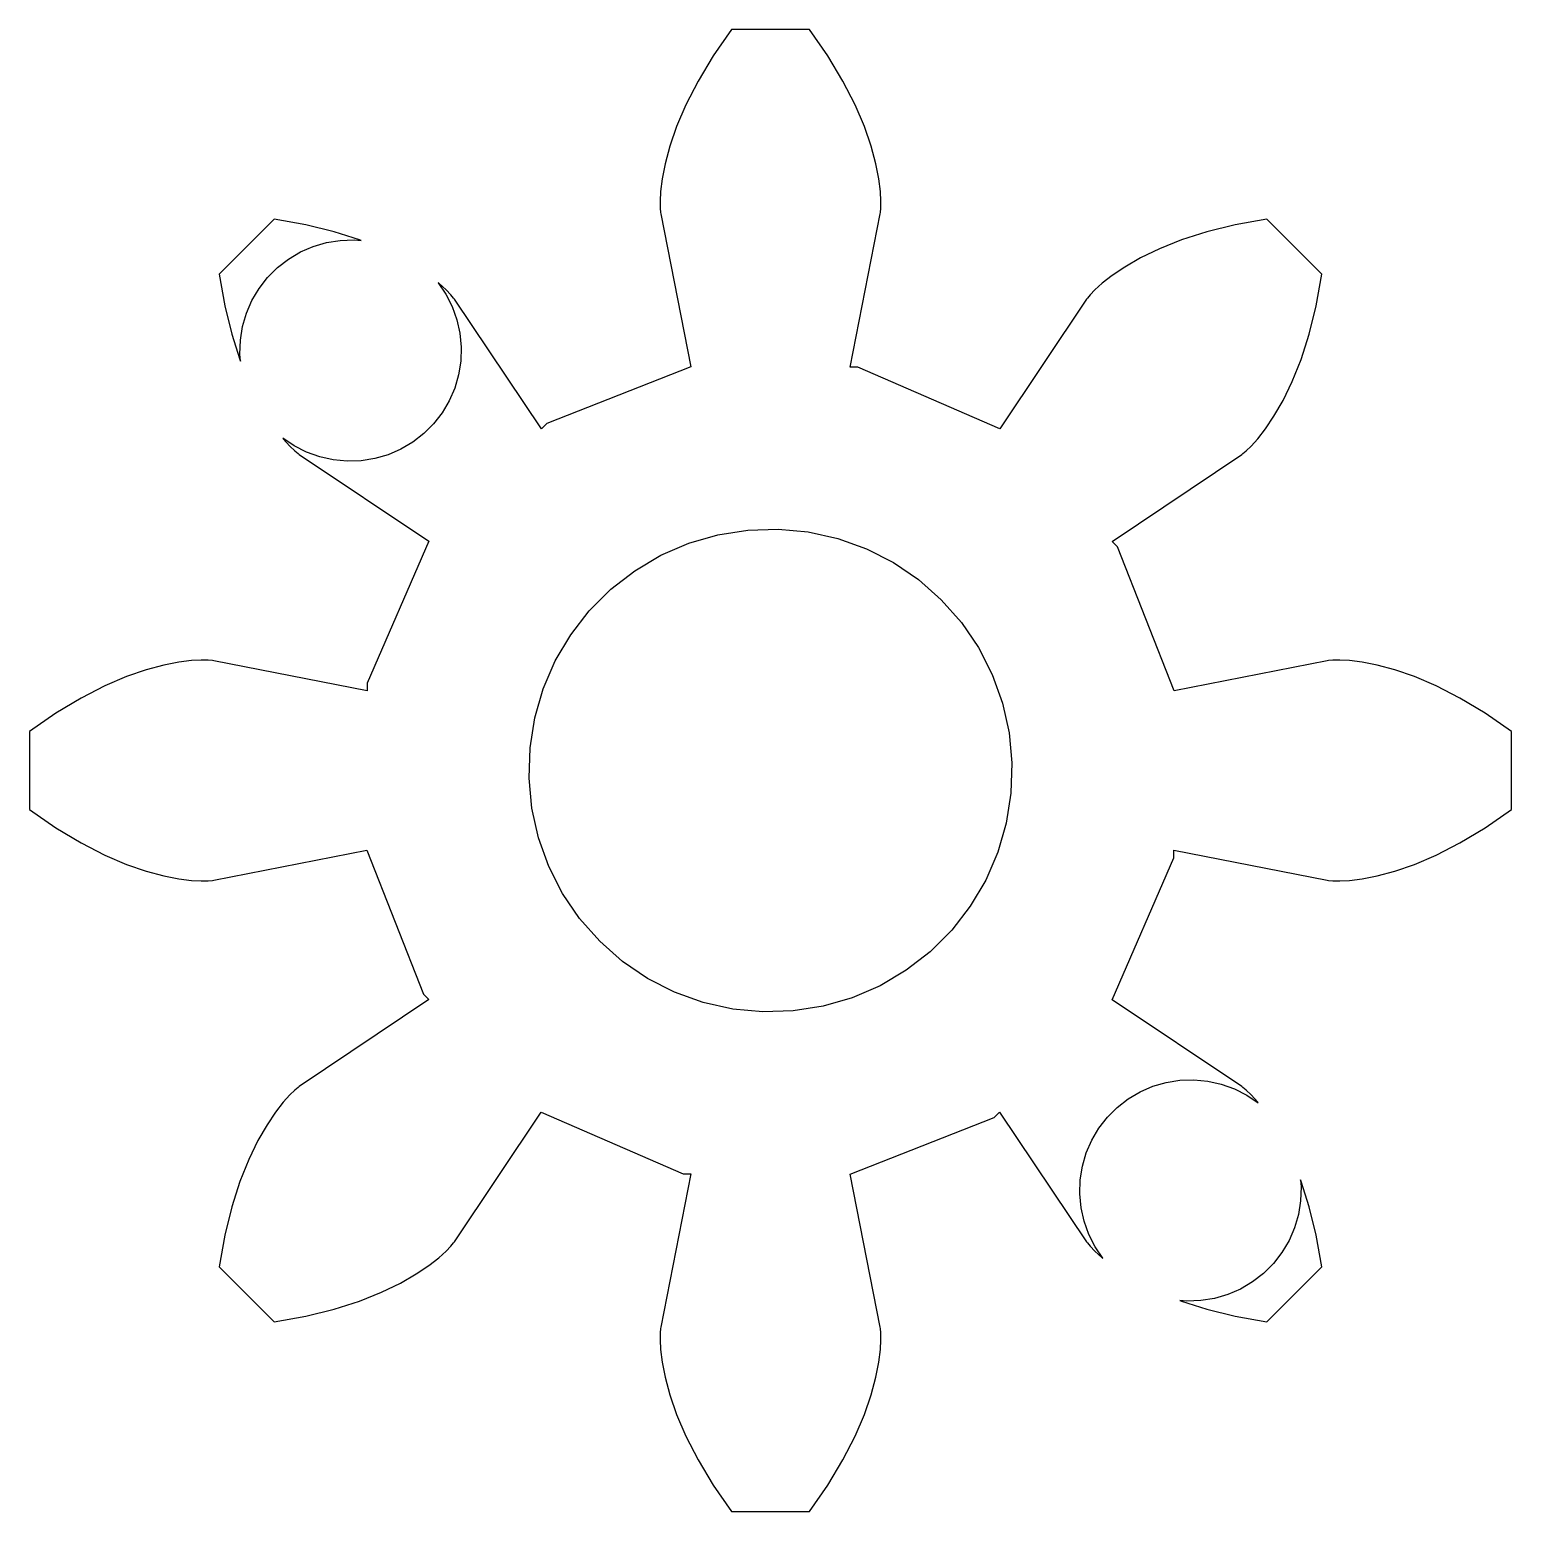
# Model space of a CAD drawing. Header units: metres. Extents: x -9.2 to 9.2, y -9.2 to 9.2.
import ezdxf

# ---------------------------------------------------------------- set-up
doc = ezdxf.new("R2010")
doc.units = ezdxf.units.M

msp = doc.modelspace()

# ---------------------------------------------------------------- linework, layer by layer
for p, q in [((-0.4823, 9.20116), (-0.711868, 8.87474)), ((0.4823, 9.20116), (-0.4823, 9.20116)), ((0.711868, 8.87474), (0.4823, 9.20116)), ((-0.711868, 8.87474), (-0.900085, 8.56276)), ((0.900085, 8.56276), (0.711868, 8.87474)), ((-0.900085, 8.56276), (-1.05017, 8.26926)), ((1.05017, 8.26926), (0.900085, 8.56276)), ((-1.05017, 8.26926), (-1.16574, 7.99788)), ((1.16574, 7.99788), (1.05017, 8.26926)), ((-1.16574, 7.99788), (-1.2507, 7.75188)), ((1.2507, 7.75188), (1.16574, 7.99788)), ((-1.2507, 7.75188), (-1.30922, 7.53404)), ((1.30922, 7.53404), (1.2507, 7.75188)), ((-1.30922, 7.53404), (-1.34572, 7.34671)), ((1.34572, 7.34671), (1.30922, 7.53404)), ((-1.36481, 7.19173), (-1.3712, 7.07045)), ((-1.34572, 7.34671), (-1.36481, 7.19173)), ((1.36481, 7.19173), (1.34572, 7.34671)), ((1.3712, 7.07045), (1.36481, 7.19173)), ((-1.3712, 7.07045), (-1.36974, 6.9837)), ((1.36974, 6.9837), (1.3712, 7.07045)), ((-6.16516, 6.84723), (-6.84723, 6.16516)), ((-5.77202, 6.77875), (-6.16516, 6.84723)), ((-1.36974, 6.9837), (-1.3653, 6.93184)), ((-1.3653, 6.93184), (-1.36275, 6.91467)), ((-1.36275, 6.91467), (-0.988159, 5.01396)), ((0.987518, 5.01076), (1.36275, 6.91467)), ((1.36275, 6.91467), (1.3653, 6.93184)), ((1.3653, 6.93184), (1.36974, 6.9837)), ((6.16516, 6.84723), (5.77202, 6.77875)), ((6.84723, 6.16516), (6.16516, 6.84723)), ((-5.41832, 6.69124), (-5.77202, 6.77875)), ((-5.10466, 6.58983), (-5.41832, 6.69124)), ((5.41832, 6.69124), (5.10466, 6.58983)), ((5.77202, 6.77875), (5.41832, 6.69124)), ((-5.83914, 6.44003), (-5.68066, 6.50862)), ((-5.68066, 6.50862), (-5.51485, 6.55679)), ((-5.51485, 6.55679), (-5.3443, 6.5838)), ((-5.3443, 6.5838), (-5.17172, 6.58923)), ((-5.17172, 6.58923), (-5.08215, 6.58076)), ((-5.08215, 6.58076), (-5.10466, 6.58983)), ((4.83104, 6.47964), (4.59702, 6.36578)), ((5.10466, 6.58983), (4.83104, 6.47964)), ((-6.12421, 6.24631), (-5.98776, 6.35214)), ((-5.98776, 6.35214), (-5.83914, 6.44003)), ((4.59702, 6.36578), (4.40161, 6.25313)), ((-6.84723, 6.16516), (-6.77875, 5.77202)), ((-6.35214, 5.98776), (-6.24631, 6.12421)), ((-6.24631, 6.12421), (-6.12421, 6.24631)), ((4.24333, 6.14647), (4.12024, 6.05037)), ((4.40161, 6.25313), (4.24333, 6.14647)), ((6.77875, 5.77202), (6.84723, 6.16516)), ((-6.44003, 5.83914), (-6.35214, 5.98776)), ((-4.12024, 6.05037), (-4.12717, 6.05577)), ((-4.12717, 6.05577), (-4.03139, 5.91484)), ((-4.02997, 5.96915), (-4.12024, 6.05037)), ((-4.03139, 5.91484), (-3.95299, 5.76099)), ((-3.96967, 5.90677), (-4.02997, 5.96915)), ((-3.93613, 5.86696), (-3.96967, 5.90677)), ((3.96967, 5.90677), (3.93613, 5.86696)), ((4.02997, 5.96915), (3.96967, 5.90677)), ((4.12024, 6.05037), (4.02997, 5.96915)), ((-6.77875, 5.77202), (-6.69124, 5.41832)), ((-6.50862, 5.68066), (-6.44003, 5.83914)), ((-3.95299, 5.76099), (-3.8945, 5.59851)), ((-3.9258, 5.85301), (-3.93613, 5.86696)), ((-2.84485, 4.24142), (-3.9258, 5.85301)), ((3.9258, 5.85301), (2.84668, 4.24414)), ((3.93613, 5.86696), (3.9258, 5.85301)), ((6.69124, 5.41832), (6.77875, 5.77202)), ((-6.55679, 5.51485), (-6.50862, 5.68066)), ((-3.8945, 5.59851), (-3.85683, 5.43001)), ((-6.69124, 5.41832), (-6.58983, 5.10466)), ((-6.58923, 5.17172), (-6.5838, 5.3443)), ((-6.5838, 5.3443), (-6.55679, 5.51485)), ((-3.85683, 5.43001), (-3.84059, 5.2581)), ((6.58983, 5.10466), (6.69124, 5.41832)), ((-6.58076, 5.08215), (-6.58923, 5.17172)), ((-3.84059, 5.2581), (-3.84601, 5.08551)), ((-6.58983, 5.10466), (-6.58076, 5.08215)), ((-3.84601, 5.08551), (-3.87302, 4.91496)), ((-0.988159, 5.01396), (-2.77588, 4.30814)), ((1.08347, 5.00916), (0.987518, 5.01076)), ((2.84668, 4.24414), (1.08347, 5.00916)), ((6.47964, 4.83104), (6.58983, 5.10466)), ((-3.87302, 4.91496), (-3.92119, 4.74915)), ((6.36578, 4.59702), (6.47964, 4.83104)), ((-3.92119, 4.74915), (-3.98978, 4.59067)), ((-4.07767, 4.44205), (-4.1835, 4.3056)), ((-3.98978, 4.59067), (-4.07767, 4.44205)), ((6.25313, 4.40161), (6.36578, 4.59702)), ((-4.1835, 4.3056), (-4.3056, 4.1835)), ((-2.77588, 4.30814), (-2.84485, 4.24142)), ((6.05037, 4.12024), (6.14647, 4.24333)), ((6.14647, 4.24333), (6.25313, 4.40161)), ((-5.91484, 4.03139), (-6.05577, 4.12717)), ((-6.05577, 4.12717), (-6.05037, 4.12024)), ((-6.05037, 4.12024), (-5.96915, 4.02997)), ((-4.44205, 4.07767), (-4.59067, 3.98978)), ((-4.3056, 4.1835), (-4.44205, 4.07767)), ((5.96915, 4.02997), (6.05037, 4.12024)), ((-5.96915, 4.02997), (-5.90677, 3.96967)), ((-5.76099, 3.95299), (-5.91484, 4.03139)), ((-5.90677, 3.96967), (-5.86696, 3.93613)), ((-5.86696, 3.93613), (-5.85301, 3.9258)), ((-5.85301, 3.9258), (-4.24414, 2.84668)), ((-5.59851, 3.8945), (-5.76099, 3.95299)), ((-5.43001, 3.85683), (-5.59851, 3.8945)), ((-4.91496, 3.87302), (-5.08551, 3.84601)), ((-4.74915, 3.92119), (-4.91496, 3.87302)), ((-4.59067, 3.98978), (-4.74915, 3.92119)), ((4.24142, 2.84485), (5.85301, 3.9258)), ((5.85301, 3.9258), (5.86696, 3.93613)), ((5.86696, 3.93613), (5.90677, 3.96967)), ((5.90677, 3.96967), (5.96915, 4.02997)), ((-5.2581, 3.84059), (-5.43001, 3.85683)), ((-5.08551, 3.84601), (-5.2581, 3.84059)), ((-0.654419, 2.92773), (-0.282318, 2.98668)), ((-0.282318, 2.98668), (0.094223, 2.9985)), ((0.094223, 2.9985), (0.469299, 2.96306)), ((0.469299, 2.96306), (0.83696, 2.88087)), ((-4.24414, 2.84668), (-5.00916, 1.08347)), ((-1.36197, 2.673), (-1.0162, 2.82263)), ((-1.0162, 2.82263), (-0.654419, 2.92773)), ((0.83696, 2.88087), (1.19144, 2.75325)), ((4.30814, 2.77588), (4.24142, 2.84485)), ((5.01396, 0.988159), (4.30814, 2.77588)), ((-1.68625, 2.48123), (-1.36197, 2.673)), ((1.19144, 2.75325), (1.52711, 2.58221)), ((1.52711, 2.58221), (1.83871, 2.37045)), ((-1.98393, 2.25032), (-1.68625, 2.48123)), ((-2.25032, 1.98393), (-1.98393, 2.25032)), ((1.83871, 2.37045), (2.12131, 2.12131)), ((2.12131, 2.12131), (2.37045, 1.83871)), ((-2.48123, 1.68625), (-2.25032, 1.98393)), ((-2.673, 1.36197), (-2.48123, 1.68625)), ((2.37045, 1.83871), (2.58221, 1.52711)), ((2.58221, 1.52711), (2.75325, 1.19144)), ((-7.53404, 1.30922), (-7.75188, 1.2507)), ((-7.34671, 1.34572), (-7.53404, 1.30922)), ((-7.19173, 1.36481), (-7.34671, 1.34572)), ((-7.07045, 1.3712), (-7.19173, 1.36481)), ((-6.9837, 1.36974), (-7.07045, 1.3712)), ((-6.93184, 1.3653), (-6.9837, 1.36974)), ((-6.91467, 1.36275), (-6.93184, 1.3653)), ((-5.01076, 0.987518), (-6.91467, 1.36275)), ((-2.82263, 1.0162), (-2.673, 1.36197)), ((6.91467, 1.36275), (5.01396, 0.988159)), ((6.93184, 1.3653), (6.91467, 1.36275)), ((6.9837, 1.36974), (6.93184, 1.3653)), ((7.07045, 1.3712), (6.9837, 1.36974)), ((7.19173, 1.36481), (7.07045, 1.3712)), ((7.34671, 1.34572), (7.19173, 1.36481)), ((7.53404, 1.30922), (7.34671, 1.34572)), ((7.75188, 1.2507), (7.53404, 1.30922)), ((-7.99788, 1.16574), (-8.26926, 1.05017)), ((-7.75188, 1.2507), (-7.99788, 1.16574)), ((2.75325, 1.19144), (2.88087, 0.83696)), ((7.99788, 1.16574), (7.75188, 1.2507)), ((8.26926, 1.05017), (7.99788, 1.16574)), ((-8.26926, 1.05017), (-8.56276, 0.900085)), ((-5.00916, 1.08347), (-5.01076, 0.987518)), ((-2.92773, 0.654419), (-2.82263, 1.0162)), ((8.56276, 0.900085), (8.26926, 1.05017)), ((-8.56276, 0.900085), (-8.87474, 0.711868)), ((2.88087, 0.83696), (2.96306, 0.469299)), ((8.87474, 0.711868), (8.56276, 0.900085)), ((-8.87474, 0.711868), (-9.20116, 0.4823)), ((-2.98668, 0.282318), (-2.92773, 0.654419)), ((9.20116, 0.4823), (8.87474, 0.711868)), ((-9.20116, 0.4823), (-9.20116, -0.4823)), ((2.96306, 0.469299), (2.9985, 0.094223)), ((9.20116, -0.4823), (9.20116, 0.4823)), ((-2.9985, -0.094223), (-2.98668, 0.282318)), ((2.9985, 0.094223), (2.98668, -0.282318)), ((-2.96306, -0.469299), (-2.9985, -0.094223)), ((2.98668, -0.282318), (2.92773, -0.654419)), ((-9.20116, -0.4823), (-8.87474, -0.711868)), ((-2.88087, -0.83696), (-2.96306, -0.469299)), ((8.87474, -0.711868), (9.20116, -0.4823)), ((-8.87474, -0.711868), (-8.56276, -0.900085)), ((2.92773, -0.654419), (2.82263, -1.0162)), ((8.56276, -0.900085), (8.87474, -0.711868)), ((-8.56276, -0.900085), (-8.26926, -1.05017)), ((-2.75325, -1.19144), (-2.88087, -0.83696)), ((8.26926, -1.05017), (8.56276, -0.900085)), ((-8.26926, -1.05017), (-7.99788, -1.16574)), ((-6.91467, -1.36275), (-5.01396, -0.988159)), ((-5.01396, -0.988159), (-4.30814, -2.77588)), ((2.82263, -1.0162), (2.673, -1.36197)), ((4.24414, -2.84668), (5.00916, -1.08347)), ((5.00916, -1.08347), (5.01076, -0.987518)), ((5.01076, -0.987518), (6.91467, -1.36275)), ((7.99788, -1.16574), (8.26926, -1.05017)), ((-7.99788, -1.16574), (-7.75188, -1.2507)), ((-7.75188, -1.2507), (-7.53404, -1.30922)), ((-2.58221, -1.52711), (-2.75325, -1.19144)), ((7.53404, -1.30922), (7.75188, -1.2507)), ((7.75188, -1.2507), (7.99788, -1.16574)), ((-7.53404, -1.30922), (-7.34671, -1.34572)), ((-7.34671, -1.34572), (-7.19173, -1.36481)), ((-7.19173, -1.36481), (-7.07045, -1.3712)), ((-7.07045, -1.3712), (-6.9837, -1.36974)), ((-6.9837, -1.36974), (-6.93184, -1.3653)), ((-6.93184, -1.3653), (-6.91467, -1.36275)), ((2.673, -1.36197), (2.48123, -1.68625)), ((6.91467, -1.36275), (6.93184, -1.3653)), ((6.93184, -1.3653), (6.9837, -1.36974)), ((6.9837, -1.36974), (7.07045, -1.3712)), ((7.07045, -1.3712), (7.19173, -1.36481)), ((7.19173, -1.36481), (7.34671, -1.34572)), ((7.34671, -1.34572), (7.53404, -1.30922)), ((-2.37045, -1.83871), (-2.58221, -1.52711)), ((-2.12131, -2.12131), (-2.37045, -1.83871)), ((2.48123, -1.68625), (2.25032, -1.98393)), ((2.25032, -1.98393), (1.98393, -2.25032)), ((-1.83871, -2.37045), (-2.12131, -2.12131)), ((-1.52711, -2.58221), (-1.83871, -2.37045)), ((1.98393, -2.25032), (1.68625, -2.48123)), ((1.68625, -2.48123), (1.36197, -2.673)), ((-1.19144, -2.75325), (-1.52711, -2.58221)), ((-0.83696, -2.88087), (-1.19144, -2.75325)), ((1.36197, -2.673), (1.0162, -2.82263)), ((-4.24142, -2.84485), (-5.85301, -3.9258)), ((-4.30814, -2.77588), (-4.24142, -2.84485)), ((-0.469299, -2.96306), (-0.83696, -2.88087)), ((0.654419, -2.92773), (0.282318, -2.98668)), ((1.0162, -2.82263), (0.654419, -2.92773)), ((5.85301, -3.9258), (4.24414, -2.84668)), ((-0.094223, -2.9985), (-0.469299, -2.96306)), ((0.282318, -2.98668), (-0.094223, -2.9985)), ((4.91496, -3.87302), (5.08551, -3.84601)), ((5.08551, -3.84601), (5.2581, -3.84059)), ((5.2581, -3.84059), (5.43001, -3.85683)), ((5.43001, -3.85683), (5.59851, -3.8945)), ((-5.96915, -4.02997), (-6.05037, -4.12024)), ((-5.90677, -3.96967), (-5.96915, -4.02997)), ((-5.86696, -3.93613), (-5.90677, -3.96967)), ((-5.85301, -3.9258), (-5.86696, -3.93613)), ((4.44205, -4.07767), (4.59067, -3.98978)), ((4.59067, -3.98978), (4.74915, -3.92119)), ((4.74915, -3.92119), (4.91496, -3.87302)), ((5.59851, -3.8945), (5.76099, -3.95299)), ((5.76099, -3.95299), (5.91484, -4.03139)), ((5.86696, -3.93613), (5.85301, -3.9258)), ((5.90677, -3.96967), (5.86696, -3.93613)), ((5.96915, -4.02997), (5.90677, -3.96967)), ((5.91484, -4.03139), (6.05577, -4.12717)), ((6.05037, -4.12024), (5.96915, -4.02997)), ((-6.05037, -4.12024), (-6.14647, -4.24333)), ((4.1835, -4.3056), (4.3056, -4.1835)), ((4.3056, -4.1835), (4.44205, -4.07767)), ((6.05577, -4.12717), (6.05037, -4.12024)), ((-6.25313, -4.40161), (-6.36578, -4.59702)), ((-6.14647, -4.24333), (-6.25313, -4.40161)), ((-3.9258, -5.85301), (-2.84668, -4.24414)), ((-2.84668, -4.24414), (-1.08347, -5.00916)), ((0.988159, -5.01396), (2.77588, -4.30814)), ((2.77588, -4.30814), (2.84485, -4.24142)), ((2.84485, -4.24142), (3.9258, -5.85301)), ((4.07767, -4.44205), (4.1835, -4.3056)), ((-6.36578, -4.59702), (-6.47964, -4.83104)), ((3.92119, -4.74915), (3.98978, -4.59067)), ((3.98978, -4.59067), (4.07767, -4.44205)), ((3.87302, -4.91496), (3.92119, -4.74915)), ((-6.47964, -4.83104), (-6.58983, -5.10466)), ((3.84601, -5.08551), (3.87302, -4.91496)), ((-6.58983, -5.10466), (-6.69124, -5.41832)), ((-0.987518, -5.01076), (-1.36275, -6.91467)), ((-1.08347, -5.00916), (-0.987518, -5.01076)), ((1.36275, -6.91467), (0.988159, -5.01396)), ((3.84059, -5.2581), (3.84601, -5.08551)), ((6.58983, -5.10466), (6.58076, -5.08215)), ((6.58076, -5.08215), (6.58923, -5.17172)), ((6.69124, -5.41832), (6.58983, -5.10466)), ((3.85683, -5.43001), (3.84059, -5.2581)), ((6.58923, -5.17172), (6.5838, -5.3443)), ((-6.69124, -5.41832), (-6.77875, -5.77202)), ((3.8945, -5.59851), (3.85683, -5.43001)), ((6.55679, -5.51485), (6.50862, -5.68066)), ((6.5838, -5.3443), (6.55679, -5.51485)), ((6.77875, -5.77202), (6.69124, -5.41832)), ((3.95299, -5.76099), (3.8945, -5.59851)), ((6.50862, -5.68066), (6.44003, -5.83914)), ((-6.77875, -5.77202), (-6.84723, -6.16516)), ((-3.96967, -5.90677), (-3.93613, -5.86696)), ((-3.93613, -5.86696), (-3.9258, -5.85301)), ((3.9258, -5.85301), (3.93613, -5.86696)), ((3.93613, -5.86696), (3.96967, -5.90677)), ((4.03139, -5.91484), (3.95299, -5.76099)), ((6.44003, -5.83914), (6.35214, -5.98776)), ((6.84723, -6.16516), (6.77875, -5.77202)), ((-4.24333, -6.14647), (-4.12024, -6.05037)), ((-4.12024, -6.05037), (-4.02997, -5.96915)), ((-4.02997, -5.96915), (-3.96967, -5.90677)), ((3.96967, -5.90677), (4.02997, -5.96915)), ((4.02997, -5.96915), (4.12024, -6.05037)), ((4.12717, -6.05577), (4.03139, -5.91484)), ((4.12024, -6.05037), (4.12717, -6.05577)), ((6.35214, -5.98776), (6.24631, -6.12421)), ((-6.84723, -6.16516), (-6.16516, -6.84723)), ((-4.59702, -6.36578), (-4.40161, -6.25313)), ((-4.40161, -6.25313), (-4.24333, -6.14647)), ((6.12421, -6.24631), (5.98776, -6.35214)), ((6.24631, -6.12421), (6.12421, -6.24631)), ((6.16516, -6.84723), (6.84723, -6.16516)), ((-4.83104, -6.47964), (-4.59702, -6.36578)), ((5.83914, -6.44003), (5.68066, -6.50862)), ((5.98776, -6.35214), (5.83914, -6.44003)), ((-5.41832, -6.69124), (-5.10466, -6.58983)), ((-5.10466, -6.58983), (-4.83104, -6.47964)), ((5.17172, -6.58923), (5.08215, -6.58076)), ((5.08215, -6.58076), (5.10466, -6.58983)), ((5.10466, -6.58983), (5.41832, -6.69124)), ((5.3443, -6.5838), (5.17172, -6.58923)), ((5.51485, -6.55679), (5.3443, -6.5838)), ((5.68066, -6.50862), (5.51485, -6.55679)), ((-6.16516, -6.84723), (-5.77202, -6.77875)), ((-5.77202, -6.77875), (-5.41832, -6.69124)), ((5.41832, -6.69124), (5.77202, -6.77875)), ((5.77202, -6.77875), (6.16516, -6.84723)), ((-1.36974, -6.9837), (-1.3712, -7.07045)), ((-1.3653, -6.93184), (-1.36974, -6.9837)), ((-1.36275, -6.91467), (-1.3653, -6.93184)), ((1.3653, -6.93184), (1.36275, -6.91467)), ((1.36974, -6.9837), (1.3653, -6.93184)), ((1.3712, -7.07045), (1.36974, -6.9837)), ((-1.3712, -7.07045), (-1.36481, -7.19173)), ((1.36481, -7.19173), (1.3712, -7.07045)), ((-1.36481, -7.19173), (-1.34572, -7.34671)), ((-1.34572, -7.34671), (-1.30922, -7.53404)), ((1.30922, -7.53404), (1.34572, -7.34671)), ((1.34572, -7.34671), (1.36481, -7.19173)), ((-1.30922, -7.53404), (-1.2507, -7.75188)), ((1.2507, -7.75188), (1.30922, -7.53404)), ((-1.2507, -7.75188), (-1.16574, -7.99788)), ((1.16574, -7.99788), (1.2507, -7.75188)), ((-1.16574, -7.99788), (-1.05017, -8.26926)), ((1.05017, -8.26926), (1.16574, -7.99788)), ((-1.05017, -8.26926), (-0.900085, -8.56276)), ((0.900085, -8.56276), (1.05017, -8.26926)), ((-0.900085, -8.56276), (-0.711868, -8.87474)), ((0.711868, -8.87474), (0.900085, -8.56276)), ((-0.711868, -8.87474), (-0.4823, -9.20116)), ((0.4823, -9.20116), (0.711868, -8.87474)), ((-0.4823, -9.20116), (0.4823, -9.20116))]:
    msp.add_line(p, q)

doc.saveas('drawing.dxf')
